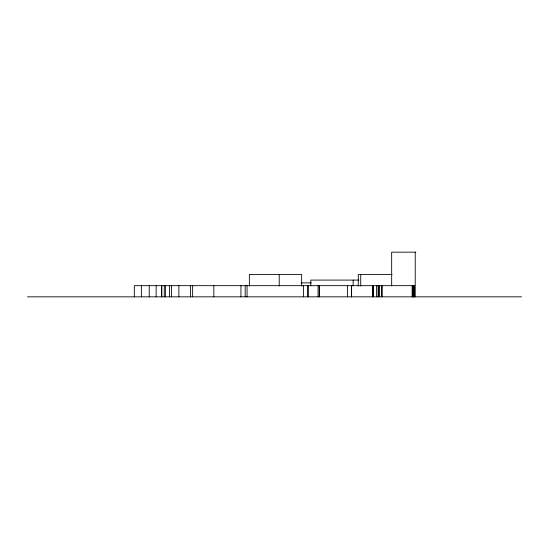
<?xml version="1.0" encoding="UTF-8"?>
<svg xmlns="http://www.w3.org/2000/svg" width="549" height="549" viewBox="0 0 549 549"><rect width="100%" height="100%" fill="white"/><g stroke="black" fill="none" stroke-linecap="round" stroke-linejoin="round"><path stroke-width="0.82" d="M415.84 252.163L391.663 252.163L391.663 285.878M392.089 274.5L358.271 274.5L358.271 286.084M358.888 280.086L310.768 280.086L310.768 285.947M300.996 282.879L311.413 282.879M414.55 285.665L134.32 285.665L134.32 296.837M27.45 296.837L521.55 296.837M415.222 252.163L415.222 296.837M414.399 285.665L414.399 296.837M413.85 285.665L413.85 296.837M413.575 285.665L413.575 296.837M413.315 285.665L413.315 296.837M413.191 285.665L413.191 296.837M412.429 285.665L412.429 296.837M412.134 285.665L412.134 296.837M382.166 285.665L382.166 296.837M381.665 285.665L381.665 296.837M379.256 285.665L379.256 296.837M378.796 285.665L378.796 296.837M378.083 285.665L378.083 296.837M376.484 285.665L376.484 296.837M373.361 285.665L373.361 296.837M372.798 285.665L372.798 296.837M372.641 285.665L372.641 296.837M360.72 274.5L360.72 286.084M353.151 280.086L353.151 285.947M351.607 285.665L351.607 296.837M351.415 285.665L351.415 296.837M347.544 285.665L347.544 296.837M319.593 285.665L319.593 296.837M319.223 285.665L319.223 296.837M318.063 285.665L318.063 296.837M303.46 285.665L303.46 296.837M301.648 286.084L301.648 274.5L249.363 274.5L249.363 286.084M279.221 274.5L279.221 286.084M247.05 285.665L247.05 296.837M245.183 285.665L245.183 296.837M240.949 285.665L240.949 296.837M213.849 285.665L213.849 296.837M192.637 285.665L192.637 296.837M190.551 285.665L190.551 296.837M178.878 285.665L178.878 296.837M171.542 285.665L171.542 296.837M169.566 285.665L169.566 296.837M165.379 285.665L165.379 296.837M164.268 285.665L164.268 296.837M156.142 285.665L156.142 296.837M149.232 285.665L149.232 296.837M141.381 285.665L141.381 296.837M307.989 296.837L307.989 285.665L307.934 296.837M161.729 296.837L161.729 285.665L161.674 296.837"/></g></svg>
